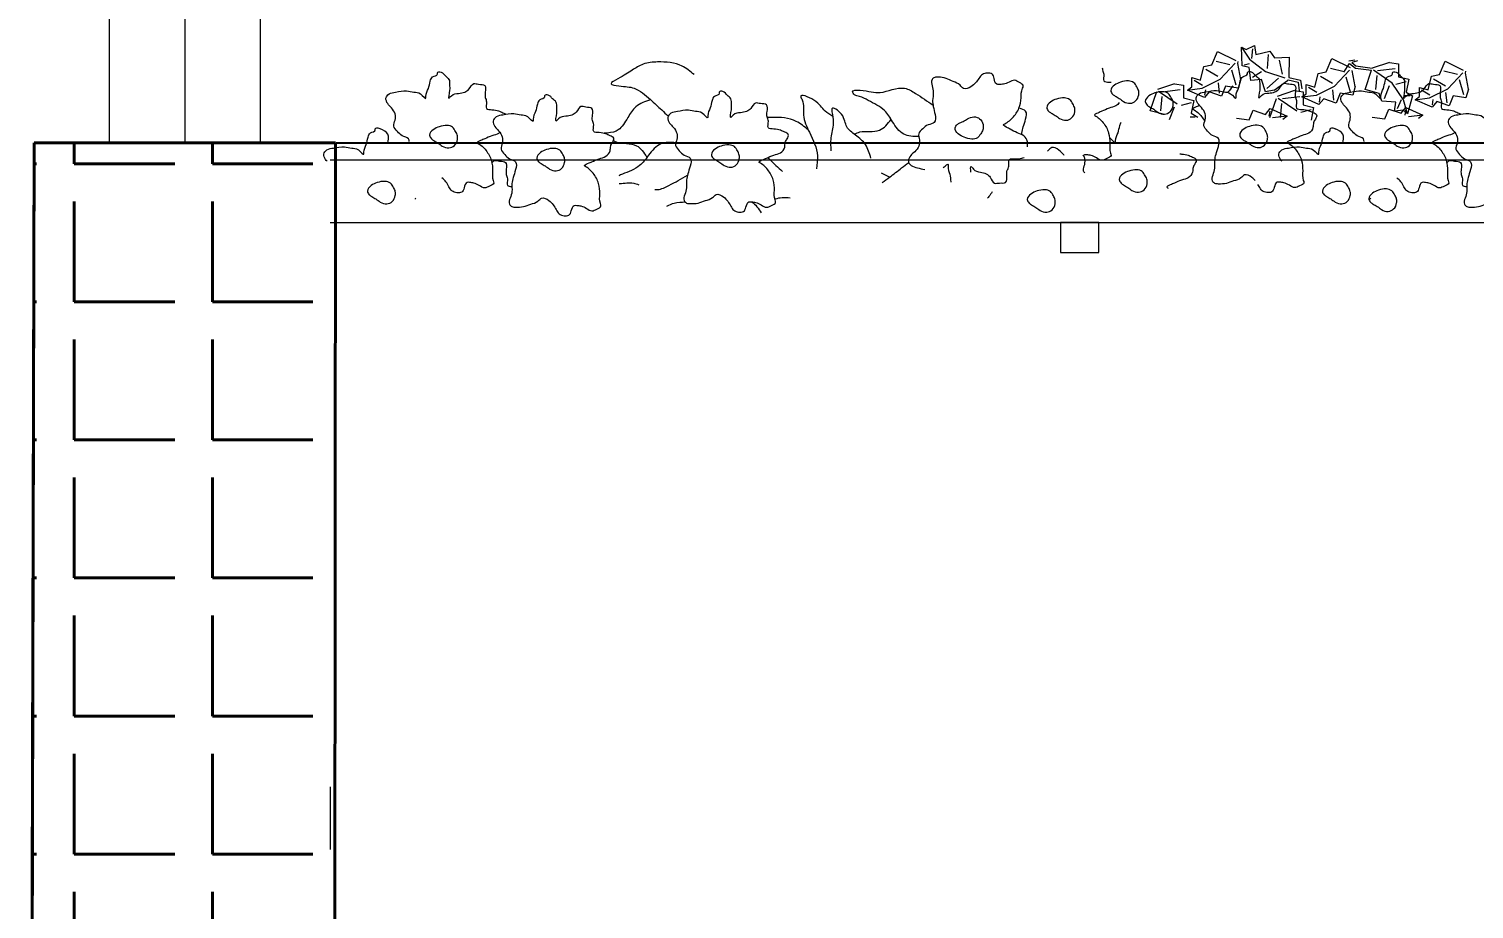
# Model space of a CAD drawing. Header units: inches. Extents: x -422522 to 22891, y -2973 to 414515.
# Drawn here: x 19298.3 to 19442.2, y 4585.6 to 4673.3 of the extents above; entities that cross this region are included whole.
import ezdxf

# ---------------------------------------------------------------- set-up
doc = ezdxf.new("R2010")
doc.units = ezdxf.units.IN
doc.header["$MEASUREMENT"] = 0
doc.layers.get('0').update_dxf_attribs({"lineweight": 40})
doc.layers.add('ARREDAMENTO', color=8, linetype='Continuous', lineweight=13)
doc.layers.add('PORTE_finestre_doors_windows', color=4, linetype='Continuous', lineweight=15)
doc.styles.get("Standard").update_dxf_attribs({"font": 'Arial.ttf'})
doc.dimstyles.get("Standard").update_dxf_attribs({"dimtxt": 10, "dimasz": 10, "dimexe": 0.18, "dimexo": 0.0625, "dimgap": 0.09, "dimtad": 0, "dimtih": 1, "dimtoh": 1, "dimdec": 4, "dimzin": 0, "dimdsep": 46, "dimtxsty": 'Standard', "dimcen": 0.09, "dimadec": 0, "dimazin": 0, "dimtfac": 1, "dimtdec": 4, "dimtofl": 0, "dimtmove": 0, "dimatfit": 3, "dimfxl": 1, "dimtolj": 1, "dimtzin": 0, "dimarcsym": 0})

# ---------------------------------------------------------------- blocks, each defined once
blk = doc.blocks.new('*D62')
at = {"color": 0, "lineweight": -2, "transparency": 16777216}
for p, q in [((19328.39, 4761.9), (19460.75, 4761.9)), ((19460.57, 4751.9), (19460.57, 4717.1)), ((19460.57, 4671.9), (19460.57, 4706.71)), ((19328.9, 4661.9), (19460.75, 4661.9))]:
    blk.add_line(p, q, dxfattribs=at)
at = {"color": 0, "transparency": 16777216}
for points in [[(19458.9, 4751.9), (19462.23, 4751.9), (19460.57, 4761.9)], [(19458.9, 4671.9), (19462.23, 4671.9), (19460.57, 4661.9)]]:
    blk.add_solid(points, dxfattribs=at)
at = {"layer": 'Defpoints', "color": 0, "transparency": 16777216}
for p in [(19328.32, 4761.9), (19328.84, 4661.9), (19460.57, 4661.9)]:
    blk.add_point(p, dxfattribs=at)
at = {"color": 0, "transparency": 16777216, "insert": (19460.57, 4711.9), "char_height": 10, "attachment_point": 5}
blk.add_mtext('\\A1;100.0000', dxfattribs=at)
blk = doc.blocks.new('*D63')
at = {"color": 0, "lineweight": -2, "transparency": 16777216}
for p, q in [((19328.9, 4661.9), (19460.75, 4661.9)), ((19460.57, 4651.9), (19460.57, 4558.06)), ((19460.57, 4453.82), (19460.57, 4547.66)), ((19328.39, 4443.82), (19460.75, 4443.82))]:
    blk.add_line(p, q, dxfattribs=at)
at = {"color": 0, "transparency": 16777216}
for points in [[(19458.9, 4651.9), (19462.23, 4651.9), (19460.57, 4661.9)], [(19458.9, 4453.82), (19462.23, 4453.82), (19460.57, 4443.82)]]:
    blk.add_solid(points, dxfattribs=at)
at = {"layer": 'Defpoints', "color": 0, "transparency": 16777216}
for p in [(19328.84, 4661.9), (19328.32, 4443.82), (19460.57, 4443.82)]:
    blk.add_point(p, dxfattribs=at)
at = {"color": 0, "transparency": 16777216, "insert": (19460.57, 4552.86), "char_height": 10, "attachment_point": 5}
blk.add_mtext('\\A1;218.0863', dxfattribs=at)

msp = doc.modelspace()

# ---------------------------------------------------------------- hatches: boundary and pattern name
h = msp.add_hatch()
h.set_pattern_fill('ANGLE', color=0, scale=50)
h.set_pattern_definition([(360, (245.336, -372.675), (1e-15, 13.75), [10, -3.75]), (90, (245.336, -372.675), (-13.75, 2e-15), [10, -3.75])])
h.paths.add_polyline_path([(19328.83663, 4661.90552), (19298.83663, 4661.90295), (19298.32267, 4441.64386), (19328.32267, 4441.64386)])

# ---------------------------------------------------------------- linework, layer by layer
for p, q in [((19298.83663, 4661.90423), (19328.83663, 4661.90423)), ((19328.83663, 4661.90423), (19328.32267, 4046.68393))]:
    msp.add_line(p, q)
for points in [[(19298.83663, 4661.90423), (19298.32267, 4463.81791)], [(19298.32267, 4443.81791), (19298.83663, 4661.90423)]]:
    msp.add_lwpolyline(points)
at = {"layer": 'ARREDAMENTO', "lineweight": 5}
for p, q in [((19416.09151, 4669.6714), (19416.66645, 4671.00926)), ((19416.66645, 4671.00926), (19418.47468, 4670.1103)), ((19419.03542, 4671.45084), (19419.83396, 4670.23312)), ((19419.03542, 4671.45084), (19419.51824, 4671.20484)), ((19419.1021, 4669.59247), (19419.03542, 4671.45084)), ((19419.51824, 4671.20484), (19420.32899, 4671.60259)), ((19420.07689, 4670.31209), (19420.16499, 4671.28073)), ((19420.32899, 4671.60259), (19420.48382, 4670.71288)), ((19420.48382, 4670.71288), (19421.85939, 4671.02552)), ((19421.69539, 4670.70366), (19421.60418, 4669.33116)), ((19421.85939, 4671.02552), (19422.33911, 4670.37566)), ((19414.97516, 4668.15169), (19415.29712, 4669.5251)), ((19415.29712, 4669.5251), (19416.09151, 4669.6714)), ((19415.51451, 4669.23662), (19416.70817, 4668.55298)), ((19417.89768, 4669.67548), (19416.52427, 4669.99748)), ((19416.92556, 4668.26447), (19418.41027, 4669.83421)), ((19418.51636, 4667.65398), (19418.07952, 4669.13406)), ((19418.69207, 4669.82178), (19418.71616, 4670.02714)), ((19418.98467, 4668.23304), (19418.69207, 4669.82178)), ((19419.82782, 4669.4254), (19419.1021, 4669.59247)), ((19419.34503, 4669.6714), (19419.83089, 4669.82926)), ((19419.97957, 4668.13183), (19419.82782, 4669.4254)), ((19419.83396, 4670.23312), (19421.44018, 4669.0093)), ((19422.33911, 4670.37566), (19423.79362, 4670.44542)), ((19423.13455, 4668.75409), (19422.8219, 4670.12966)), ((19423.79362, 4670.44542), (19423.77827, 4668.42612)), ((19427.4806, 4668.97573), (19428.05554, 4670.31359)), ((19429.28677, 4668.97981), (19427.91336, 4669.30181)), ((19428.05554, 4670.31359), (19429.86377, 4669.41462)), ((19428.31465, 4667.56879), (19429.79936, 4669.13853)), ((19429.23722, 4668.95978), (19429.78839, 4669.80771)), ((19429.75165, 4670.09037), (19430.33956, 4670.18458)), ((19429.78839, 4669.80771), (19430.38674, 4669.34601)), ((19430.59679, 4670.09037), (19430.04559, 4669.90192)), ((19430.04559, 4669.90192), (19430.44981, 4669.57218)), ((19430.37376, 4667.53737), (19430.08116, 4669.12611)), ((19430.38674, 4669.34601), (19432.00004, 4669.13975)), ((19430.44981, 4669.57218), (19432.06658, 4669.33666)), ((19431.36145, 4667.22402), (19432.00004, 4669.13975)), ((19433.78804, 4669.90603), (19432.06658, 4669.33666)), ((19434.0435, 4667.86261), (19432.18362, 4669.13448)), ((19432.59376, 4669.10988), (19434.34318, 4669.31755)), ((19433.78804, 4669.90603), (19434.68205, 4669.77834)), ((19434.68205, 4669.77834), (19434.68205, 4668.50116)), ((19438.75219, 4668.70769), (19439.32712, 4670.04556)), ((19439.32712, 4670.04556), (19441.13535, 4669.14659)), ((19412.39548, 4667.79793), (19410.67403, 4667.22855)), ((19412.39548, 4667.79793), (19413.2895, 4667.67023)), ((19413.2895, 4667.67023), (19413.2895, 4666.39306)), ((19414.10762, 4668.40257), (19414.97516, 4668.15169)), ((19414.10964, 4667.49948), (19414.10762, 4668.40257)), ((19415.157, 4667.61024), (19414.32501, 4668.11409)), ((19415.12146, 4667.3573), (19416.92556, 4668.26447)), ((19416.8565, 4666.85551), (19416.74574, 4667.90284)), ((19418.98467, 4668.23304), (19418.73375, 4667.3655)), ((19421.03018, 4668.20465), (19419.97957, 4668.13183)), ((19420.14354, 4668.45369), (19421.03632, 4669.01237)), ((19421.42487, 4666.99), (19421.03018, 4668.20465)), ((19421.44018, 4669.0093), (19423.3734, 4668.38447)), ((19421.58887, 4667.31186), (19422.72765, 4668.3533)), ((19422.31458, 4667.14479), (19423.6143, 4668.10426)), ((19423.6143, 4668.10426), (19423.69511, 4668.1846)), ((19423.69511, 4668.1846), (19424.69591, 4667.95312)), ((19423.77827, 4668.42612), (19424.91637, 4668.14154)), ((19424.69591, 4667.95312), (19424.80612, 4667.10517)), ((19424.69591, 4667.95312), (19424.69591, 4667.95312)), ((19424.91637, 4668.14154), (19425.06335, 4667.29362)), ((19425.49671, 4667.70689), (19426.36425, 4667.45602)), ((19425.49873, 4666.80381), (19425.49671, 4667.70689)), ((19426.36425, 4667.45602), (19426.68621, 4668.82943)), ((19426.68621, 4668.82943), (19427.4806, 4668.97573)), ((19426.9036, 4668.54094), (19428.09726, 4667.85731)), ((19429.90545, 4666.95831), (19429.46861, 4668.43839)), ((19432.5109, 4668.62889), (19432.3832, 4667.22402)), ((19435.19291, 4666.20231), (19434.0435, 4667.86261)), ((19435.44834, 4667.99031), (19434.42663, 4667.73488)), ((19434.68205, 4668.50116), (19435.70377, 4668.24573)), ((19435.70377, 4668.24573), (19435.44834, 4666.96859)), ((19437.63583, 4667.18799), (19437.9578, 4668.5614)), ((19437.9578, 4668.5614), (19438.75219, 4668.70769)), ((19438.17519, 4668.27291), (19439.36885, 4667.58928)), ((19440.55835, 4668.71178), (19439.18494, 4669.03378)), ((19439.58624, 4667.30076), (19441.07094, 4668.8705)), ((19441.17704, 4666.69028), (19440.7402, 4668.17036)), ((19441.35274, 4668.85808), (19441.37683, 4669.06344)), ((19441.64534, 4667.26934), (19441.35274, 4668.85808)), ((19409.9689, 4665.11592), (19410.60749, 4667.03165)), ((19412.65095, 4665.75451), (19410.79107, 4667.02637)), ((19411.11834, 4666.52079), (19410.99065, 4665.11592)), ((19411.20121, 4667.00177), (19412.95063, 4667.20945)), ((19413.2895, 4666.39306), (19414.31121, 4666.13763)), ((19413.67692, 4667.1734), (19414.10964, 4667.49948)), ((19413.67692, 4667.1734), (19415.12146, 4667.3573)), ((19415.37645, 4666.41867), (19413.67692, 4667.1734)), ((19415.84472, 4666.99769), (19415.37645, 4666.41867)), ((19415.412, 4666.67161), (19415.48309, 4667.17748)), ((19417.07389, 4666.567), (19415.84472, 4666.99769)), ((19417.46904, 4667.54323), (19417.07389, 4666.567)), ((19418.73375, 4667.3655), (19417.46904, 4667.54323)), ((19422.31458, 4667.14479), (19421.42487, 4666.99)), ((19421.88509, 4664.42627), (19422.52368, 4666.342)), ((19424.31168, 4667.10828), (19422.59022, 4666.5389)), ((19424.56714, 4665.06485), (19422.70726, 4666.33672)), ((19423.1174, 4666.31212), (19424.86682, 4666.51979)), ((19424.31168, 4667.10828), (19425.20569, 4666.98058)), ((19425.06601, 4666.47772), (19425.49873, 4666.80381)), ((19425.06601, 4666.47772), (19426.51055, 4666.66163)), ((19426.76554, 4665.723), (19425.06601, 4666.47772)), ((19425.20569, 4666.98058), (19425.20569, 4665.70341)), ((19426.54609, 4666.91456), (19425.7141, 4667.41841)), ((19426.51055, 4666.66163), (19428.31465, 4667.56879)), ((19427.23381, 4666.30202), (19426.76554, 4665.723)), ((19426.80109, 4665.97593), (19426.87218, 4666.48181)), ((19428.46298, 4665.87132), (19427.23381, 4666.30202)), ((19428.24559, 4666.15984), (19428.13483, 4667.20716)), ((19428.85813, 4666.84755), (19428.46298, 4665.87132)), ((19430.12284, 4666.66983), (19428.85813, 4666.84755)), ((19430.37376, 4667.53737), (19430.12284, 4666.66983)), ((19432.76633, 4666.84086), (19431.36145, 4667.22402)), ((19433.02175, 4666.07458), (19432.76633, 4666.84086)), ((19433.27718, 4666.33), (19433.78804, 4667.60714)), ((19435.8315, 4666.58543), (19435.32064, 4666.58543)), ((19435.44834, 4666.96859), (19436.08693, 4666.58543)), ((19436.08693, 4666.58543), (19435.57607, 4664.79744)), ((19436.33759, 4666.20969), (19436.77031, 4666.53578)), ((19436.33759, 4666.20969), (19437.78213, 4666.3936)), ((19438.03712, 4665.45497), (19436.33759, 4666.20969)), ((19436.77031, 4666.53578), (19436.76829, 4667.43886)), ((19436.76829, 4667.43886), (19437.63583, 4667.18799)), ((19437.81767, 4666.64653), (19436.98568, 4667.15038)), ((19437.78213, 4666.3936), (19439.58624, 4667.30076)), ((19438.07267, 4665.7079), (19438.14376, 4666.21378)), ((19439.51717, 4665.89181), (19439.40641, 4666.93913)), ((19440.12971, 4666.57952), (19439.73456, 4665.60329)), ((19441.39443, 4666.4018), (19440.12971, 4666.57952)), ((19441.64534, 4667.26934), (19441.39443, 4666.4018)), ((19411.37377, 4664.73276), (19409.9689, 4665.11592)), ((19411.88463, 4664.2219), (19412.39548, 4665.49904)), ((19414.05579, 4665.8822), (19413.03407, 4665.62677)), ((19414.31121, 4666.13763), (19414.05579, 4664.86049)), ((19414.05579, 4664.86049), (19414.69437, 4664.47733)), ((19419.8014, 4664.2009), (19420.19652, 4665.17713)), ((19420.19652, 4665.17713), (19421.42573, 4664.74644)), ((19421.42573, 4664.74644), (19421.89399, 4665.32546)), ((19421.85845, 4665.07252), (19421.78736, 4664.56665)), ((19421.89399, 4665.32546), (19423.59352, 4664.57073)), ((19423.03454, 4665.83114), (19422.90684, 4664.42627)), ((19425.97198, 4665.19255), (19424.95027, 4664.93712)), ((19425.20569, 4665.70341), (19426.22741, 4665.44798)), ((19426.22741, 4665.44798), (19425.97198, 4664.17084)), ((19434.42663, 4665.94684), (19433.02175, 4666.07458)), ((19433.31809, 4664.3053), (19433.71321, 4665.28154)), ((19433.71321, 4665.28154), (19434.94242, 4664.85084)), ((19434.29893, 4665.05286), (19434.42663, 4665.94684)), ((19435.19291, 4665.18056), (19434.29893, 4665.05286)), ((19434.93748, 4666.20231), (19434.55436, 4665.30829)), ((19434.94242, 4664.85084), (19435.41068, 4665.42986)), ((19435.57607, 4664.79744), (19435.19291, 4666.20231)), ((19435.57607, 4664.79744), (19435.19291, 4665.18056)), ((19435.37514, 4665.17692), (19435.30405, 4664.67105)), ((19435.41068, 4665.42986), (19437.11021, 4664.67513)), ((19438.50539, 4666.03399), (19438.03712, 4665.45497)), ((19439.73456, 4665.60329), (19438.50539, 4666.03399)), ((19414.43895, 4664.47733), (19413.92809, 4664.47733)), ((19418.53665, 4664.37863), (19419.8014, 4664.2009)), ((19423.59352, 4664.57073), (19422.14899, 4664.38683)), ((19423.59352, 4664.57073), (19423.16077, 4664.24465)), ((19432.05334, 4664.48303), (19433.31809, 4664.3053)), ((19437.11021, 4664.67513), (19435.66568, 4664.49123)), ((19437.11021, 4664.67513), (19436.67746, 4664.34905))]:
    msp.add_line(p, q, dxfattribs=at)
at = {"layer": 'ARREDAMENTO'}
for p, q in [((19328.32267, 4660.22024), (19526.16275, 4660.22024)), ((19328.32267, 4653.97546), (19526.16275, 4653.97546)), ((19328.32267, 4597.79806), (19328.32267, 4591.55328))]:
    msp.add_line(p, q, dxfattribs=at)
msp.add_lwpolyline([(19404.84897, 4650.99944), (19404.84897, 4653.97546), (19401.02265, 4653.97546), (19401.02265, 4650.99944)], close=True, dxfattribs=at)
for points in [[(19364.54439, 4668.71098), (19363.35199, 4669.5586), (19360.92107, 4669.96407), (19359.48053, 4669.73881), (19358.40012, 4669.15312), (19356.95958, 4668.29711), (19356.28432, 4667.80152), (19357.04961, 4667.57626), (19358.58019, 4667.35099), (19360.2008, 4666.22466), (19361.32623, 4665.18844), (19361.97663, 4664.57084)], [(19378.35317, 4664.51892), (19377.60166, 4665.07765), (19376.47623, 4666.15892), (19375.17074, 4666.51935), (19375.30579, 4666.20398), (19375.44084, 4664.67217), (19376.02606, 4662.96015), (19376.83637, 4660.61739), (19376.73318, 4659.33832)], [(19386.91317, 4662.53351), (19385.42542, 4662.78507), (19384.31456, 4664.01468), (19383.5096, 4665.12662), (19381.88155, 4666.13086), (19381.0127, 4666.52479), (19380.53144, 4666.7033), (19380.3312, 4666.9925), (19381.0686, 4667.15305), (19383.0824, 4666.92864), (19385.51481, 4667.34546), (19386.59987, 4666.84183), (19388.33949, 4665.66571)], [(19418.19748, 4667.5783), (19417.68217, 4666.9434)], [(19382.15487, 4660.37087), (19381.60817, 4661.74372), (19380.6178, 4662.68983), (19379.76247, 4663.50079), (19379.22227, 4664.76228), (19378.27691, 4665.30291), (19378.27691, 4664.98754), (19378.41196, 4663.99637), (19378.18688, 4662.59973), (19378.17056, 4661.1207)], [(19334.0302, 4661.79794), (19334.06045, 4662.77418), (19333.31019, 4663.31828)], [(19429.10747, 4661.79794), (19429.13772, 4662.77418), (19428.38746, 4663.31828)]]:
    msp.add_spline(points, degree=3, dxfattribs=at)
for points, knots in [([(19405.19208, 4669.37191), (19405.19308, 4669.30148), (19405.21475, 4669.09624), (19405.43727, 4668.70278), (19405.13227, 4667.96623), (19405.74413, 4667.97198), (19406.00754, 4667.95094), (19406.06699, 4667.94441)], [35.287059071, 35.287059071, 35.287059071, 35.287059071, 35.476526933, 35.85928677, 36.437658367, 36.922044609, 37.070931516, 37.070931516, 37.070931516, 37.070931516]), ([(19336.18736, 4662.03113), (19336.18593, 4662.14206), (19336.11548, 4662.44806), (19335.44584, 4662.55238), (19335.03572, 4663.03428), (19334.523, 4663.55054), (19334.82346, 4664.18038), (19334.83741, 4664.83959), (19334.45678, 4665.37598), (19334.03233, 4665.78713), (19333.75863, 4666.35214), (19334.19421, 4666.89516), (19334.98083, 4666.9578), (19335.79975, 4667.17711), (19336.64566, 4666.91566), (19337.27809, 4666.98502), (19337.89241, 4666.11544), (19337.81757, 4666.8064), (19338.14061, 4667.27841), (19338.23478, 4667.95885), (19338.43244, 4668.57231), (19339.05139, 4668.59186), (19338.95902, 4669.00118), (19339.52073, 4668.99536), (19339.72456, 4668.57426), (19340.24592, 4668.2735), (19340.18297, 4667.65324), (19340.26353, 4667.16633), (19339.97595, 4666.0863), (19340.49742, 4666.79656), (19341.05512, 4666.82894), (19341.7014, 4666.91084), (19342.21761, 4667.25735), (19342.49935, 4667.94674), (19343.12937, 4667.68871), (19343.86349, 4667.77219), (19343.76256, 4666.97339), (19343.70618, 4666.44617), (19343.98358, 4665.95568), (19343.67857, 4665.21913), (19344.51187, 4665.22696), (19345.03338, 4665.13938), (19345.45529, 4664.92778), (19345.76192, 4664.80938), (19345.83298, 4664.73299)], [59.033429095, 59.033429095, 59.033429095, 59.033429095, 59.316286406, 59.903763148, 60.46243423, 61.031025356, 61.567214238, 62.093006628, 62.70605077, 63.19064283, 63.689413296, 64.141594538, 64.740642569, 65.692138584, 66.331293584, 66.930341615, 67.529537731, 67.687275668, 68.402381237, 69.052720054, 69.476543895, 69.972289495, 70.07744791, 70.397025327, 70.88155795, 71.327528781, 71.803649418, 72.276862916, 72.962409306, 73.259723228, 73.924323794, 74.460115473, 74.912179103, 75.545092939, 75.968665411, 76.50445709, 77.085210234, 77.558423416, 77.941183253, 78.51955485, 79.003941092, 79.591338384, 79.991498591, 80.293473095, 80.293473095, 80.293473095, 80.293473095]), ([(19397.76062, 4661.52914), (19397.75983, 4661.5332), (19397.73136, 4661.68935), (19397.81359, 4662.10745), (19397.39779, 4662.68631), (19396.70449, 4662.87789), (19396.08411, 4663.24967), (19395.74523, 4663.42371), (19395.23327, 4663.70502), (19395.35191, 4663.75507), (19395.69355, 4663.89919), (19396.3162, 4664.37033), (19396.94316, 4665.30677), (19397.13734, 4666.3702), (19397.09982, 4667.10426), (19397.42605, 4667.68096), (19396.89636, 4667.90597), (19396.4631, 4668.25371), (19395.89971, 4667.92554), (19395.40287, 4667.73271), (19394.98988, 4667.73608), (19394.51793, 4667.71889), (19394.4502, 4668.29348), (19394.2913, 4668.83744), (19393.72766, 4668.89296), (19393.2127, 4668.78595), (19392.90434, 4668.31486), (19392.57859, 4667.85477), (19392.11277, 4667.45403), (19391.39077, 4667.13433), (19391.00033, 4667.79783), (19390.33501, 4667.98767), (19389.6519, 4668.37453), (19389.01182, 4668.44809), (19388.50142, 4668.47253), (19388.11626, 4668.15768), (19388.25294, 4667.55325), (19388.43177, 4666.89719), (19388.25238, 4666.19767), (19388.36874, 4665.44778), (19388.54683, 4664.78928), (19388.6553, 4663.82287), (19387.78945, 4663.76581), (19387.33823, 4663.32214), (19386.78177, 4662.85336), (19387.02523, 4662.19937), (19386.98071, 4661.54152), (19386.55403, 4661.04097), (19386.09482, 4660.66906), (19385.77212, 4660.13052), (19386.15786, 4659.55104), (19386.81611, 4659.43926), (19387.27399, 4659.29068), (19387.51452, 4659.24623)], [39.012615159, 39.012615159, 39.012615159, 39.012615159, 39.023961351, 39.447863565, 40.047178213, 40.662166388, 41.345229418, 41.745389626, 42.081896483, 42.081896483, 42.081896483, 43.050961602, 44.062166317, 44.962168164, 45.805075299, 46.021854674, 46.473918168, 46.922839613, 47.440338381, 47.957836995, 48.32933613, 48.539484499, 49.080718808, 49.504542567, 49.928115205, 50.377036651, 50.829217893, 51.325137749, 51.845437034, 52.510037759, 52.920500479, 53.603563509, 54.268163976, 54.953166774, 55.272744243, 55.570058061, 56.098468994, 56.697931269, 57.381461595, 57.91765051, 58.632756079, 59.316286406, 59.903763148, 60.46243423, 61.031025356, 61.567214238, 62.093006628, 62.70605077, 63.19064283, 63.689413296, 64.141594538, 64.740642569, 65.383913723, 65.383913723, 65.383913723, 65.383913723]), ([(19420.41947, 4658.15257), (19420.32197, 4658.26813), (19420.03048, 4658.54682), (19419.38844, 4658.90225), (19418.94073, 4658.27596), (19418.2612, 4658.14583), (19417.5465, 4657.82104), (19416.90242, 4657.80449), (19416.39186, 4657.82538), (19416.03612, 4658.17313), (19416.22583, 4658.76307), (19416.46209, 4659.4007), (19416.34541, 4660.11336), (19416.52777, 4660.84999), (19416.76352, 4661.49011), (19416.95721, 4662.44311), (19416.09982, 4662.57668), (19415.68969, 4663.05859), (19415.17697, 4663.57484), (19415.47743, 4664.20468), (19415.49139, 4664.86389), (19415.11075, 4665.40029), (19414.6863, 4665.81143), (19414.4126, 4666.37644), (19414.84818, 4666.91947), (19415.63481, 4666.9821), (19416.45372, 4667.20141), (19417.29964, 4666.93996), (19417.93207, 4667.00933), (19418.54638, 4666.13974), (19418.47155, 4666.8307), (19418.79459, 4667.30272), (19418.88875, 4667.98315), (19419.08642, 4668.59662), (19419.70537, 4668.61616), (19419.613, 4669.02549), (19420.17471, 4669.01966), (19420.37854, 4668.59856), (19420.8999, 4668.2978), (19420.83694, 4667.67755), (19420.9175, 4667.19063), (19420.62993, 4666.11061), (19421.1514, 4666.82087), (19421.7091, 4666.85324), (19422.35538, 4666.93515), (19422.87159, 4667.28165), (19423.15332, 4667.97105), (19423.78334, 4667.71301), (19424.51747, 4667.79649), (19424.41653, 4666.99769), (19424.36015, 4666.47047), (19424.63755, 4665.97999), (19424.33255, 4665.24344), (19425.16585, 4665.25127), (19425.68736, 4665.16369), (19426.13445, 4664.93945), (19426.65579, 4664.74294), (19426.41181, 4664.25847), (19426.17183, 4663.90367), (19426.23148, 4663.34013), (19425.76603, 4662.80041), (19425.05848, 4662.67102), (19424.40758, 4662.35569), (19424.05462, 4662.21236), (19423.51974, 4661.97753), (19423.63347, 4661.91716), (19423.961, 4661.74334), (19424.53945, 4661.21886), (19425.08095, 4660.23054), (19425.18012, 4659.15409), (19425.07769, 4658.42625), (19425.35153, 4657.8229), (19424.80398, 4657.64572), (19424.3416, 4657.33774), (19423.80951, 4657.71455), (19423.33172, 4657.95065), (19422.92006, 4657.9839), (19422.45149, 4658.04285), (19422.33311, 4657.47652), (19422.12662, 4656.94878), (19421.56027, 4656.94343), (19421.05683, 4657.09567), (19420.84887, 4657.48476), (19420.72478, 4657.70386), (19420.68661, 4657.76797)], [9.3559044, 9.3559044, 9.3559044, 9.3559044, 9.763540551, 10.428141276, 10.838603996, 11.521667026, 12.186267493, 12.871270291, 13.19084776, 13.488161578, 14.016572511, 14.616034785, 15.299565112, 15.835754027, 16.550859596, 17.234389923, 17.821866665, 18.380537747, 18.949128873, 19.485317755, 20.011110145, 20.624154287, 21.108746347, 21.607516813, 22.059698054, 22.658746086, 23.610242101, 24.249397101, 24.848445132, 25.447641247, 25.605379185, 26.320484754, 26.970823571, 27.394647412, 27.890393012, 27.995551427, 28.315128844, 28.799661467, 29.245632298, 29.721752935, 30.194966432, 30.880512823, 31.177826745, 31.842427311, 32.378218989, 32.83028262, 33.463196455, 33.886768928, 34.422560607, 35.003313751, 35.476526933, 35.85928677, 36.437658367, 36.922044609, 37.509441901, 37.909602108, 38.288545975, 38.671305509, 39.023961351, 39.447863565, 40.047178213, 40.662166388, 41.345229418, 41.745389626, 42.081896483, 42.081896483, 42.081896483, 43.050961602, 44.062166317, 44.962168164, 45.805075299, 46.021854674, 46.473918168, 46.922839613, 47.440338381, 47.957836995, 48.32933613, 48.539484499, 49.080718808, 49.504542567, 49.928115205, 50.377036651, 50.829217893, 51.022779899, 51.022779899, 51.022779899, 51.022779899]), ([(19431.26463, 4662.03113), (19431.2632, 4662.14206), (19431.19275, 4662.44806), (19430.52311, 4662.55238), (19430.11299, 4663.03428), (19429.60027, 4663.55054), (19429.90073, 4664.18038), (19429.91468, 4664.83959), (19429.53405, 4665.37598), (19429.1096, 4665.78713), (19428.8359, 4666.35214), (19429.27148, 4666.89516), (19430.05811, 4666.9578), (19430.87702, 4667.17711), (19431.72294, 4666.91566), (19432.35537, 4666.98502), (19432.96968, 4666.11544), (19432.89484, 4666.8064), (19433.21789, 4667.27841), (19433.31205, 4667.95885), (19433.50972, 4668.57231), (19434.12867, 4668.59186), (19434.03629, 4669.00118), (19434.59801, 4668.99536), (19434.80183, 4668.57426), (19435.32319, 4668.2735), (19435.26024, 4667.65324), (19435.3408, 4667.16633), (19435.05322, 4666.0863), (19435.5747, 4666.79656), (19436.13239, 4666.82894), (19436.77868, 4666.91084), (19437.29489, 4667.25735), (19437.57662, 4667.94674), (19438.20664, 4667.68871), (19438.94077, 4667.77219), (19438.83983, 4666.97339), (19438.78345, 4666.44617), (19439.06085, 4665.95568), (19438.75584, 4665.21913), (19439.58914, 4665.22696), (19440.11065, 4665.13938), (19440.53256, 4664.92778), (19440.83919, 4664.80938), (19440.91026, 4664.73299)], [59.033429095, 59.033429095, 59.033429095, 59.033429095, 59.316286406, 59.903763148, 60.46243423, 61.031025356, 61.567214238, 62.093006628, 62.70605077, 63.19064283, 63.689413296, 64.141594538, 64.740642569, 65.692138584, 66.331293584, 66.930341615, 67.529537731, 67.687275668, 68.402381237, 69.052720054, 69.476543895, 69.972289495, 70.07744791, 70.397025327, 70.88155795, 71.327528781, 71.803649418, 72.276862916, 72.962409306, 73.259723228, 73.924323794, 74.460115473, 74.912179103, 75.545092939, 75.968665411, 76.50445709, 77.085210234, 77.558423416, 77.941183253, 78.51955485, 79.003941092, 79.591338384, 79.991498591, 80.293473095, 80.293473095, 80.293473095, 80.293473095]), ([(19360.21781, 4666.20951), (19359.68661, 4666.02598), (19358.71219, 4665.68932), (19357.9276, 4664.38541), (19357.1533, 4663.09848), (19356.33221, 4662.92351), (19355.67001, 4662.8735), (19355.58491, 4662.86053)], [0, 0, 0, 0, 1.410754016, 2.587868974, 3.929968567, 4.948161009, 5.147036923, 5.147036923, 5.147036923, 5.147036923]), ([(19397.19269, 4662.71291), (19397.19186, 4662.77189), (19397.19519, 4663.03835), (19397.32749, 4663.57278), (19397.56324, 4664.2129), (19397.75693, 4665.1659), (19397.13455, 4665.26286), (19396.91565, 4665.38535), (19396.89681, 4665.39675)], [15.147135411, 15.147135411, 15.147135411, 15.147135411, 15.299565112, 15.835754027, 16.550859596, 17.234389923, 17.821866665, 17.879021109, 17.879021109, 17.879021109, 17.879021109]), ([(19406.87101, 4665.92677), (19406.78975, 4665.79585), (19406.4884, 4665.50905), (19405.8582, 4665.39381), (19405.2073, 4665.07848), (19404.85434, 4664.93515), (19404.31946, 4664.70032), (19404.43319, 4664.63996), (19404.76072, 4664.46613), (19405.33917, 4663.94165), (19405.88067, 4662.95334), (19405.97984, 4661.87689), (19405.87741, 4661.14904), (19406.15125, 4660.54569), (19405.6037, 4660.36851), (19405.14132, 4660.06054), (19404.60923, 4660.43734), (19404.13144, 4660.67345), (19403.71978, 4660.70669), (19403.41353, 4660.74522), (19403.31764, 4660.67084), (19403.28404, 4660.62844)], [39.655284477, 39.655284477, 39.655284477, 39.655284477, 40.047178213, 40.662166388, 41.345229418, 41.745389626, 42.081896483, 42.081896483, 42.081896483, 43.050961602, 44.062166317, 44.962168164, 45.805075299, 46.021854674, 46.473918168, 46.922839613, 47.440338381, 47.957836995, 48.32933613, 48.539484499, 48.691729945, 48.691729945, 48.691729945, 48.691729945]), ([(19414.86998, 4665.63923), (19414.78165, 4665.60122), (19414.58228, 4665.51822), (19414.11875, 4665.31471), (19414.23248, 4665.25435), (19414.56, 4665.08052), (19414.98548, 4664.69475), (19415.29942, 4664.2251), (19415.38891, 4664.06019)], [41.443493403, 41.443493403, 41.443493403, 41.443493403, 41.745389626, 42.081896483, 42.081896483, 42.081896483, 43.050961602, 43.538470206, 43.538470206, 43.538470206, 43.538470206]), ([(19328.00541, 4660.07163), (19327.9578, 4660.12632), (19327.79008, 4660.33186), (19327.57247, 4660.78108), (19328.00805, 4661.3241), (19328.79467, 4661.38673), (19329.61359, 4661.60605), (19330.4595, 4661.34459), (19331.09193, 4661.41396), (19331.70625, 4660.54437), (19331.63141, 4661.23534), (19331.95445, 4661.70735), (19332.04861, 4662.38778), (19332.24628, 4663.00125), (19332.86523, 4663.02079), (19332.77286, 4663.43012), (19333.10909, 4663.42663), (19333.27132, 4663.34458), (19333.31019, 4663.31828)], [63.00025188, 63.00025188, 63.00025188, 63.00025188, 63.19064283, 63.689413296, 64.141594538, 64.740642569, 65.692138584, 66.331293584, 66.930341615, 67.529537731, 67.687275668, 68.402381237, 69.052720054, 69.476543895, 69.972289495, 70.07744791, 70.397025327, 70.516565203, 70.516565203, 70.516565203, 70.516565203]), ([(19375.91297, 4663.19381), (19375.53214, 4663.51082), (19374.50977, 4664.36188), (19372.97178, 4664.47946), (19371.98931, 4664.43668), (19371.84101, 4664.42462)], [0, 0, 0, 0, 1.274480562, 3.421457278, 3.807397186, 3.807397186, 3.807397186, 3.807397186]), ([(19380.49669, 4662.78148), (19380.69598, 4662.8759), (19381.36064, 4663.1717), (19383.06591, 4662.81144), (19383.82815, 4663.8092), (19384.1662, 4664.25171)], [6.205461792, 6.205461792, 6.205461792, 6.205461792, 6.789963559, 8.505277812, 9.87225967, 9.87225967, 9.87225967, 9.87225967]), ([(19405.9173, 4662.40524), (19405.93505, 4662.39376), (19406.18934, 4662.21586), (19406.55283, 4661.70132), (19406.47799, 4662.39228), (19406.80103, 4662.86429), (19406.88916, 4663.5011), (19407.00245, 4663.87494), (19407.07695, 4663.96747)], [24.803036781, 24.803036781, 24.803036781, 24.803036781, 24.848445132, 25.447641247, 25.605379185, 26.320484754, 26.970823571, 27.279925389, 27.279925389, 27.279925389, 27.279925389]), ([(19423.08268, 4660.07163), (19423.03507, 4660.12632), (19422.86735, 4660.33186), (19422.64974, 4660.78108), (19423.08532, 4661.3241), (19423.87195, 4661.38673), (19424.69086, 4661.60605), (19425.53677, 4661.34459), (19426.1692, 4661.41396), (19426.78352, 4660.54437), (19426.70868, 4661.23534), (19427.03172, 4661.70735), (19427.12589, 4662.38778), (19427.32355, 4663.00125), (19427.94251, 4663.02079), (19427.85013, 4663.43012), (19428.18637, 4663.42663), (19428.3486, 4663.34458), (19428.38746, 4663.31828)], [63.00025188, 63.00025188, 63.00025188, 63.00025188, 63.19064283, 63.689413296, 64.141594538, 64.740642569, 65.692138584, 66.331293584, 66.930341615, 67.529537731, 67.687275668, 68.402381237, 69.052720054, 69.476543895, 69.972289495, 70.07744791, 70.397025327, 70.516565203, 70.516565203, 70.516565203, 70.516565203]), ([(19345.21662, 4662.94975), (19345.17645, 4662.91588), (19344.93831, 4662.74433), (19344.4045, 4662.64672), (19343.75361, 4662.33138), (19343.40064, 4662.18806), (19342.86577, 4661.95322), (19342.9795, 4661.89286), (19343.30702, 4661.71903), (19343.88547, 4661.19456), (19344.42697, 4660.20624), (19344.52614, 4659.12979), (19344.42371, 4658.40194), (19344.69755, 4657.79859), (19344.15, 4657.62141), (19343.68763, 4657.31344), (19343.15554, 4657.69025), (19342.67774, 4657.92635), (19342.26609, 4657.9596), (19341.79751, 4658.01855), (19341.67913, 4657.45222), (19341.47264, 4656.92448), (19340.9063, 4656.91913), (19340.40285, 4657.07136), (19340.13745, 4657.56792), (19339.85646, 4658.05044), (19339.60182, 4658.31403), (19339.43525, 4658.44202)], [39.913765175, 39.913765175, 39.913765175, 39.913765175, 40.047178213, 40.662166388, 41.345229418, 41.745389626, 42.081896483, 42.081896483, 42.081896483, 43.050961602, 44.062166317, 44.962168164, 45.805075299, 46.021854674, 46.473918168, 46.922839613, 47.440338381, 47.957836995, 48.32933613, 48.539484499, 49.080718808, 49.504542567, 49.928115205, 50.377036651, 50.829217893, 51.325137749, 51.831473822, 51.831473822, 51.831473822, 51.831473822]), ([(19356.5176, 4662.14162), (19356.63321, 4662.07941), (19357.24907, 4661.79609), (19358.88364, 4661.9923), (19359.55445, 4660.9309), (19359.85195, 4660.46018)], [6.408713937, 6.408713937, 6.408713937, 6.408713937, 6.789963559, 8.505277812, 9.87225967, 9.87225967, 9.87225967, 9.87225967]), ([(19362.74038, 4661.92817), (19362.20971, 4661.96113), (19361.09623, 4662.03029), (19360.05433, 4660.75608), (19359.09248, 4659.40597), (19357.88204, 4659.00035), (19357.16505, 4658.68581), (19357.04296, 4658.63712)], [0, 0, 0, 0, 1.314465608, 2.758058832, 3.95392064, 5.62033457, 5.961181953, 5.961181953, 5.961181953, 5.961181953]), ([(19440.29389, 4662.94975), (19440.25372, 4662.91588), (19440.01558, 4662.74433), (19439.48177, 4662.64672), (19438.83088, 4662.33138), (19438.47792, 4662.18806), (19437.94304, 4661.95322), (19438.05677, 4661.89286), (19438.3843, 4661.71903), (19438.96275, 4661.19456), (19439.50425, 4660.20624), (19439.60342, 4659.12979), (19439.50098, 4658.40194), (19439.77482, 4657.79859), (19439.22727, 4657.62141), (19438.7649, 4657.31344), (19438.23281, 4657.69025), (19437.75501, 4657.92635), (19437.34336, 4657.9596), (19436.87478, 4658.01855), (19436.7564, 4657.45222), (19436.54991, 4656.92448), (19435.98357, 4656.91913), (19435.48013, 4657.07136), (19435.21473, 4657.56792), (19434.93373, 4658.05044), (19434.67909, 4658.31403), (19434.51252, 4658.44202)], [39.913765175, 39.913765175, 39.913765175, 39.913765175, 40.047178213, 40.662166388, 41.345229418, 41.745389626, 42.081896483, 42.081896483, 42.081896483, 43.050961602, 44.062166317, 44.962168164, 45.805075299, 46.021854674, 46.473918168, 46.922839613, 47.440338381, 47.957836995, 48.32933613, 48.539484499, 49.080718808, 49.504542567, 49.928115205, 50.377036651, 50.829217893, 51.325137749, 51.831473822, 51.831473822, 51.831473822, 51.831473822]), ([(19392.11214, 4658.98198), (19392.08947, 4659.28277), (19392.02597, 4659.78251), (19392.44501, 4659.09063), (19392.99765, 4659.00896), (19393.63413, 4658.8701), (19394.1176, 4658.47921), (19394.33713, 4657.76756), (19394.98753, 4657.96874), (19395.71138, 4657.82053), (19395.68163, 4658.62513), (19395.6722, 4659.15527), (19395.99197, 4659.61925), (19395.75344, 4660.37993), (19396.58277, 4660.29828), (19397.05054, 4660.33467), (19397.33269, 4660.43042), (19397.41771, 4660.45993)], [30.330068955, 30.330068955, 30.330068955, 30.330068955, 30.880512823, 31.177826745, 31.842427311, 32.378218989, 32.83028262, 33.463196455, 33.886768928, 34.422560607, 35.003313751, 35.476526933, 35.85928677, 36.437658367, 36.922044609, 37.509441901, 37.743634678, 37.743634678, 37.743634678, 37.743634678]), ([(19401.39272, 4660.64087), (19401.36197, 4660.68763), (19401.21874, 4660.89336), (19400.87899, 4661.24261), (19400.18816, 4661.62504), (19399.89677, 4661.21743), (19399.74689, 4661.10594), (19399.72476, 4661.09094)], [51.177218713, 51.177218713, 51.177218713, 51.177218713, 51.325137749, 51.845437034, 52.510037759, 52.920500479, 52.989692086, 52.989692086, 52.989692086, 52.989692086]), ([(19403.45647, 4658.87946), (19403.38709, 4658.97129), (19403.23461, 4659.24373), (19403.48388, 4659.76626), (19403.49528, 4660.30486), (19403.3545, 4660.59403), (19403.29129, 4660.69481)], [60.740249639, 60.740249639, 60.740249639, 60.740249639, 61.031025356, 61.567214238, 62.093006628, 62.399591648, 62.399591648, 62.399591648, 62.399591648]), ([(19412.91146, 4660.80732), (19412.96995, 4660.80364), (19413.29732, 4660.79185), (19413.6938, 4660.72526), (19414.14089, 4660.50103), (19414.66224, 4660.30452), (19414.41825, 4659.82005), (19414.17828, 4659.46525), (19414.23793, 4658.90171), (19413.77247, 4658.36198), (19413.06492, 4658.2326), (19412.41403, 4657.91726), (19412.06107, 4657.77394), (19411.52619, 4657.5391), (19411.63992, 4657.47874), (19411.67873, 4657.45814), (19411.71691, 4657.43639), (19411.75446, 4657.41354)], [36.790542979, 36.790542979, 36.790542979, 36.790542979, 36.922044609, 37.509441901, 37.909602108, 38.288545975, 38.671305509, 39.023961351, 39.447863565, 40.047178213, 40.662166388, 41.345229418, 41.745389626, 42.081896483, 42.081896483, 42.081896483, 42.196716175, 42.196716175, 42.196716175, 42.196716175]), ([(19344.42588, 4659.89865), (19344.50872, 4660.01847), (19344.69667, 4660.24543), (19345.21565, 4660.03288), (19345.94977, 4660.11636), (19345.84884, 4659.31756), (19345.79246, 4658.79034), (19346.06986, 4658.29985), (19345.78048, 4657.60105), (19346.2304, 4657.5703), (19346.41441, 4657.56144)], [75.192830336, 75.192830336, 75.192830336, 75.192830336, 75.545092939, 75.968665411, 76.50445709, 77.085210234, 77.558423416, 77.941183253, 78.51955485, 78.929855549, 78.929855549, 78.929855549, 78.929855549]), ([(19371.87155, 4660.43558), (19372.15277, 4660.18005), (19372.63658, 4659.72852), (19373.12792, 4659.26061), (19373.34521, 4659.05367)], [12.061037963, 12.061037963, 12.061037963, 12.061037963, 13.046466371, 13.827822897, 13.827822897, 13.827822897, 13.827822897]), ([(19383.27554, 4657.96905), (19383.52337, 4658.12676), (19384.20782, 4658.62409), (19385.04822, 4659.27648), (19385.68344, 4659.78206), (19385.91822, 4659.96892)], [10.973367702, 10.973367702, 10.973367702, 10.973367702, 11.713751385, 13.046466371, 13.827822897, 13.827822897, 13.827822897, 13.827822897]), ([(19389.36257, 4659.45063), (19389.59324, 4659.62373), (19389.90416, 4659.96755), (19389.77483, 4659.31833), (19390.05477, 4658.81955), (19390.08087, 4658.2849), (19390.12453, 4658.0172), (19390.12647, 4658.00584)], [24.918410215, 24.918410215, 24.918410215, 24.918410215, 25.447641247, 25.605379185, 26.320484754, 26.970823571, 26.999664967, 26.999664967, 26.999664967, 26.999664967]), ([(19439.50315, 4659.89865), (19439.586, 4660.01847), (19439.77395, 4660.24543), (19440.29292, 4660.03288), (19441.02705, 4660.11636), (19440.92611, 4659.31756), (19440.86973, 4658.79034), (19441.14713, 4658.29985), (19440.85775, 4657.60105), (19441.30767, 4657.5703), (19441.49169, 4657.56144)], [75.192830336, 75.192830336, 75.192830336, 75.192830336, 75.545092939, 75.968665411, 76.50445709, 77.085210234, 77.558423416, 77.941183253, 78.51955485, 78.929855549, 78.929855549, 78.929855549, 78.929855549]), ([(19357.10229, 4657.85638), (19357.67753, 4657.89107), (19358.22926, 4658.00574), (19358.87875, 4657.80393), (19359.05885, 4657.73962)], [8.28089965, 8.28089965, 8.28089965, 8.28089965, 9.62765444, 10.125718867, 10.125718867, 10.125718867, 10.125718867]), ([(19360.63599, 4657.25896), (19360.73162, 4657.25134), (19361.21825, 4657.24859), (19362.34128, 4657.79867), (19363.28334, 4658.33818), (19363.8835, 4658.68188)], [11.524335486, 11.524335486, 11.524335486, 11.524335486, 11.777560602, 12.819678695, 14.649016536, 14.649016536, 14.649016536, 14.649016536]), ([(19374.10896, 4656.41101), (19373.57829, 4656.44396), (19373.04013, 4656.47739), (19372.59231, 4656.28704), (19372.5861, 4656.28435)], [0, 0, 0, 0, 1.314465608, 1.332993699, 1.332993699, 1.332993699, 1.332993699]), ([(19394.21692, 4657.03416), (19394.12822, 4656.86344), (19393.98924, 4656.63921), (19393.8148, 4656.44573), (19393.76319, 4656.39325)], [0.7830961997, 0.7830961997, 0.7830961997, 0.7830961997, 1.2873100089, 1.4850384366, 1.4850384366, 1.4850384366, 1.4850384366]), ([(19363.68076, 4655.99924), (19363.30272, 4655.98324), (19362.65547, 4655.95584), (19362.04031, 4655.71694), (19361.81295, 4655.57132)], [0, 0, 0, 0, 3.936182146, 6.739204661, 6.739204661, 6.739204661, 6.739204661])]:
    msp.add_open_spline(points, degree=3, knots=knots, dxfattribs=at)
for points, start_tangent, end_tangent in [([(19408.81247, 4666.69147), (19408.51093, 4666.08791), (19407.96817, 4665.84649), (19407.30479, 4666.02756), (19406.88264, 4666.32933), (19406.46049, 4666.57076), (19406.21927, 4666.75182), (19406.03835, 4667.11395), (19406.40019, 4667.65715), (19407.00326, 4667.95893), (19407.78725, 4668.07964), (19408.33001, 4667.89858), (19408.63155, 4667.47609), (19408.81247, 4667.0536), (19408.81247, 4666.69147)], (-0.12048303, -0.992715387), (-0.12048303, -0.992715387)), ([(19353.65157, 4659.60802), (19354.49587, 4658.88375), (19355.03863, 4657.85771), (19355.15924, 4656.83167), (19355.21955, 4655.86598), (19355.27986, 4655.62456), (19354.85771, 4655.32278), (19354.37525, 4655.14172), (19353.83249, 4655.38314), (19353.28973, 4655.62456), (19352.86758, 4655.68491), (19352.62635, 4655.68491), (19352.32481, 4655.14172), (19352.08359, 4654.71923), (19351.60113, 4654.65887), (19351.11867, 4654.83994), (19350.81714, 4655.26243), (19350.5156, 4655.74527), (19350.09345, 4656.16776), (19349.36977, 4656.40918), (19349.00793, 4656.1074), (19348.28424, 4655.80563), (19347.56056, 4655.5642), (19346.77657, 4655.50385), (19346.41473, 4655.5642), (19346.1735, 4655.80563), (19346.23381, 4656.40918), (19346.41473, 4657.07309), (19346.41473, 4657.85771), (19346.53534, 4658.46126), (19346.77657, 4659.24589), (19346.77657, 4660.03051), (19346.1735, 4660.33228), (19345.69104, 4660.75477), (19345.3292, 4661.29797), (19345.44981, 4661.90152), (19345.44981, 4662.50508), (19345.08797, 4663.10863), (19344.72613, 4663.53112), (19344.54521, 4664.07432), (19344.84674, 4664.49681), (19345.51012, 4664.67787), (19346.59565, 4664.79859), (19347.31933, 4664.67787), (19347.98271, 4664.49681), (19348.52547, 4664.07432), (19348.52547, 4664.25539), (19348.7667, 4665.04001), (19348.94762, 4665.76427), (19349.18885, 4666.18676), (19349.67131, 4666.48854), (19349.67131, 4666.60925), (19350.03315, 4666.6696), (19350.4553, 4666.30747), (19350.81714, 4665.94534), (19350.87745, 4665.40214), (19350.87745, 4664.85894), (19350.81714, 4664.07432), (19351.05837, 4664.31574), (19351.78205, 4664.55716), (19352.38512, 4664.67787), (19352.80727, 4664.97965), (19353.28973, 4665.52285), (19353.77218, 4665.4625), (19354.37525, 4665.34178), (19354.43556, 4664.67787), (19354.43556, 4664.13468), (19354.55617, 4663.71219), (19354.55617, 4663.04828), (19355.09894, 4662.92757), (19355.76231, 4662.80686), (19356.18446, 4662.62579), (19356.5463, 4662.38437), (19356.42569, 4661.96188), (19356.24477, 4661.59975), (19356.18446, 4661.1169), (19355.76231, 4660.5737), (19355.09894, 4660.33228), (19354.37525, 4660.03051), (19353.9531, 4659.84944), (19353.65157, 4659.60802)], (0.883305917, -0.468797031), (0.883305917, -0.468797031)), ([(19371.03766, 4659.96354), (19371.88196, 4659.23928), (19372.42472, 4658.21324), (19372.54533, 4657.18719), (19372.60564, 4656.22151), (19372.66595, 4655.98009), (19372.2438, 4655.67831), (19371.76134, 4655.49724), (19371.21858, 4655.73866), (19370.67582, 4655.98009), (19370.25367, 4656.04044), (19370.01244, 4656.04044), (19369.7109, 4655.49724), (19369.46968, 4655.07475), (19368.98722, 4655.0144), (19368.50476, 4655.19546), (19368.20323, 4655.61795), (19367.90169, 4656.1008), (19367.47954, 4656.52328), (19366.75586, 4656.76471), (19366.39402, 4656.46293), (19365.67033, 4656.16115), (19364.94665, 4655.91973), (19364.16266, 4655.85937), (19363.80082, 4655.91973), (19363.55959, 4656.16115), (19363.6199, 4656.76471), (19363.80082, 4657.42862), (19363.80082, 4658.21324), (19363.92143, 4658.81679), (19364.16266, 4659.60141), (19364.16266, 4660.38603), (19363.55959, 4660.68781), (19363.07713, 4661.1103), (19362.71529, 4661.6535), (19362.8359, 4662.25705), (19362.8359, 4662.86061), (19362.47406, 4663.46416), (19362.11222, 4663.88665), (19361.9313, 4664.42985), (19362.23283, 4664.85233), (19362.89621, 4665.0334), (19363.98174, 4665.15411), (19364.70542, 4665.0334), (19365.3688, 4664.85233), (19365.91156, 4664.42985), (19365.91156, 4664.61091), (19366.15279, 4665.39553), (19366.33371, 4666.1198), (19366.57494, 4666.54229), (19367.0574, 4666.84406), (19367.0574, 4666.96478), (19367.41924, 4667.02513), (19367.84139, 4666.663), (19368.20323, 4666.30087), (19368.26354, 4665.75767), (19368.26354, 4665.21447), (19368.20323, 4664.42985), (19368.44446, 4664.67127), (19369.16814, 4664.91269), (19369.77121, 4665.0334), (19370.19336, 4665.33518), (19370.67582, 4665.87838), (19371.15827, 4665.81802), (19371.76134, 4665.69731), (19371.82165, 4665.0334), (19371.82165, 4664.4902), (19371.94226, 4664.06771), (19371.94226, 4663.4038), (19372.48503, 4663.28309), (19373.1484, 4663.16238), (19373.57055, 4662.98132), (19373.93239, 4662.73989), (19373.81178, 4662.31741), (19373.63086, 4661.95527), (19373.57055, 4661.47243), (19373.1484, 4660.92923), (19372.48503, 4660.68781), (19371.76134, 4660.38603), (19371.33919, 4660.20497), (19371.03766, 4659.96354)], (0.883305917, -0.468797031), (0.883305917, -0.468797031)), ([(19402.44306, 4665.00209), (19402.14153, 4664.39853), (19401.59876, 4664.15711), (19400.93539, 4664.33818), (19400.51324, 4664.63996), (19400.09109, 4664.88138), (19399.84986, 4665.06244), (19399.66894, 4665.42458), (19400.03078, 4665.96778), (19400.63385, 4666.26955), (19401.41784, 4666.39026), (19401.96061, 4666.2092), (19402.26214, 4665.78671), (19402.44306, 4665.36422), (19402.44306, 4665.00209)], (-0.12048303, -0.992715387), (-0.12048303, -0.992715387)), ([(19412.24235, 4665.61648), (19411.94081, 4665.01293), (19411.39805, 4664.77151), (19410.73467, 4664.95257), (19410.31252, 4665.25435), (19409.89037, 4665.49577), (19409.64915, 4665.67684), (19409.46823, 4666.03897), (19409.83007, 4666.58217), (19410.43314, 4666.88395), (19411.21713, 4667.00466), (19411.75989, 4666.82359), (19412.06143, 4666.4011), (19412.24235, 4665.97861), (19412.24235, 4665.61648)], (-0.12048303, -0.992715387), (-0.12048303, -0.992715387)), ([(19448.72884, 4659.60802), (19449.57314, 4658.88375), (19450.1159, 4657.85771), (19450.23652, 4656.83167), (19450.29682, 4655.86598), (19450.35713, 4655.62456), (19449.93498, 4655.32278), (19449.45252, 4655.14172), (19448.90976, 4655.38314), (19448.367, 4655.62456), (19447.94485, 4655.68491), (19447.70362, 4655.68491), (19447.40209, 4655.14172), (19447.16086, 4654.71923), (19446.6784, 4654.65887), (19446.19595, 4654.83994), (19445.89441, 4655.26243), (19445.59288, 4655.74527), (19445.17073, 4656.16776), (19444.44704, 4656.40918), (19444.0852, 4656.1074), (19443.36152, 4655.80563), (19442.63783, 4655.5642), (19441.85384, 4655.50385), (19441.492, 4655.5642), (19441.25077, 4655.80563), (19441.31108, 4656.40918), (19441.492, 4657.07309), (19441.492, 4657.85771), (19441.61261, 4658.46126), (19441.85384, 4659.24589), (19441.85384, 4660.03051), (19441.25077, 4660.33228), (19440.76831, 4660.75477), (19440.40647, 4661.29797), (19440.52709, 4661.90152), (19440.52709, 4662.50508), (19440.16524, 4663.10863), (19439.8034, 4663.53112), (19439.62248, 4664.07432), (19439.92402, 4664.49681), (19440.58739, 4664.67787), (19441.67292, 4664.79859), (19442.3966, 4664.67787), (19443.05998, 4664.49681), (19443.60274, 4664.07432), (19443.60274, 4664.25539), (19443.84397, 4665.04001), (19444.02489, 4665.76427), (19444.26612, 4666.18676), (19444.74858, 4666.48854), (19444.74858, 4666.60925), (19445.11042, 4666.6696), (19445.53257, 4666.30747), (19445.89441, 4665.94534), (19445.95472, 4665.40214), (19445.95472, 4664.85894), (19445.89441, 4664.07432), (19446.13564, 4664.31574), (19446.85932, 4664.55716), (19447.46239, 4664.67787), (19447.88454, 4664.97965), (19448.367, 4665.52285), (19448.84945, 4665.4625), (19449.45252, 4665.34178), (19449.51283, 4664.67787), (19449.51283, 4664.13468), (19449.63344, 4663.71219), (19449.63344, 4663.04828), (19450.17621, 4662.92757), (19450.83959, 4662.80686), (19451.26173, 4662.62579), (19451.62358, 4662.38437), (19451.50296, 4661.96188), (19451.32204, 4661.59975), (19451.26173, 4661.1169), (19450.83959, 4660.5737), (19450.17621, 4660.33228), (19449.45252, 4660.03051), (19449.03037, 4659.84944), (19448.72884, 4659.60802)], (0.883305917, -0.468797031), (0.883305917, -0.468797031)), ([(19340.98937, 4662.25499), (19340.68783, 4661.65144), (19340.14507, 4661.41002), (19339.48169, 4661.59108), (19339.05954, 4661.89286), (19338.63739, 4662.13428), (19338.39617, 4662.31535), (19338.21524, 4662.67748), (19338.57709, 4663.22068), (19339.18016, 4663.52246), (19339.96415, 4663.64317), (19340.50691, 4663.4621), (19340.80845, 4663.03961), (19340.98937, 4662.61713), (19340.98937, 4662.25499)], (-0.12048303, -0.992715387), (-0.12048303, -0.992715387)), ([(19393.33751, 4663.57073), (19393.09065, 4664.19864), (19392.57142, 4664.48721), (19391.89461, 4664.36565), (19391.44738, 4664.10247), (19391.00549, 4663.89941), (19390.74917, 4663.74044), (19390.53686, 4663.39576), (19390.84914, 4662.82263), (19391.42309, 4662.4686), (19392.1933, 4662.27888), (19392.74998, 4662.41113), (19393.08777, 4662.80523), (19393.30542, 4663.21003), (19393.33751, 4663.57073)], (-0.032030677, 0.999486886), (-0.032030677, 0.999486886)), ([(19421.64334, 4662.2793), (19421.34181, 4661.67574), (19420.79904, 4661.43432), (19420.13567, 4661.61539), (19419.71352, 4661.91716), (19419.29137, 4662.15859), (19419.05014, 4662.33965), (19418.86922, 4662.70178), (19419.23106, 4663.24498), (19419.83413, 4663.54676), (19420.61812, 4663.66747), (19421.16089, 4663.48641), (19421.46242, 4663.06392), (19421.64334, 4662.64143), (19421.64334, 4662.2793)], (-0.12048303, -0.992715387), (-0.12048303, -0.992715387)), ([(19436.06664, 4662.25499), (19435.7651, 4661.65144), (19435.22234, 4661.41002), (19434.55896, 4661.59108), (19434.13681, 4661.89286), (19433.71467, 4662.13428), (19433.47344, 4662.31535), (19433.29252, 4662.67748), (19433.65436, 4663.22068), (19434.25743, 4663.52246), (19435.04142, 4663.64317), (19435.58418, 4663.4621), (19435.88572, 4663.03961), (19436.06664, 4662.61713), (19436.06664, 4662.25499)], (-0.12048303, -0.992715387), (-0.12048303, -0.992715387)), ([(19351.66144, 4659.97015), (19351.3599, 4659.3666), (19350.81714, 4659.12517), (19350.15376, 4659.30624), (19349.73161, 4659.60802), (19349.30946, 4659.84944), (19349.06824, 4660.03051), (19348.88731, 4660.39264), (19349.24916, 4660.93584), (19349.85223, 4661.23761), (19350.63622, 4661.35833), (19351.17898, 4661.17726), (19351.48052, 4660.75477), (19351.66144, 4660.33228), (19351.66144, 4659.97015)], (-0.12048303, -0.992715387), (-0.12048303, -0.992715387)), ([(19369.04753, 4660.32568), (19368.74599, 4659.72212), (19368.20323, 4659.4807), (19367.53985, 4659.66177), (19367.1177, 4659.96354), (19366.69555, 4660.20497), (19366.45433, 4660.38603), (19366.2734, 4660.74817), (19366.63525, 4661.29136), (19367.23832, 4661.59314), (19368.02231, 4661.71385), (19368.56507, 4661.53279), (19368.86661, 4661.1103), (19369.04753, 4660.68781), (19369.04753, 4660.32568)], (-0.12048303, -0.992715387), (-0.12048303, -0.992715387)), ([(19409.64979, 4657.84087), (19409.34825, 4657.23732), (19408.80549, 4656.9959), (19408.14211, 4657.17696), (19407.71996, 4657.47874), (19407.29781, 4657.72016), (19407.05659, 4657.90123), (19406.87567, 4658.26336), (19407.23751, 4658.80656), (19407.84058, 4659.10834), (19408.62457, 4659.22905), (19409.16733, 4659.04798), (19409.46887, 4658.62549), (19409.64979, 4658.20301), (19409.64979, 4657.84087)], (-0.12048303, -0.992715387), (-0.12048303, -0.992715387)), ([(19334.80321, 4656.68393), (19334.50167, 4656.08037), (19333.95891, 4655.83895), (19333.29553, 4656.02002), (19332.87338, 4656.3218), (19332.45123, 4656.56322), (19332.21, 4656.74428), (19332.02908, 4657.10642), (19332.39092, 4657.64962), (19332.99399, 4657.95139), (19333.77799, 4658.0721), (19334.32075, 4657.89104), (19334.62228, 4657.46855), (19334.80321, 4657.04606), (19334.80321, 4656.68393)], (-0.12048303, -0.992715387), (-0.12048303, -0.992715387)), ([(19429.88048, 4656.68393), (19429.57894, 4656.08037), (19429.03618, 4655.83895), (19428.3728, 4656.02002), (19427.95065, 4656.3218), (19427.5285, 4656.56322), (19427.28728, 4656.74428), (19427.10636, 4657.10642), (19427.4682, 4657.64962), (19428.07127, 4657.95139), (19428.85526, 4658.0721), (19429.39802, 4657.89104), (19429.69956, 4657.46855), (19429.88048, 4657.04606), (19429.88048, 4656.68393)], (-0.12048303, -0.992715387), (-0.12048303, -0.992715387)), ([(19400.50175, 4655.85057), (19400.20021, 4655.24702), (19399.65745, 4655.0056), (19398.99407, 4655.18666), (19398.57192, 4655.48844), (19398.14978, 4655.72986), (19397.90855, 4655.91093), (19397.72763, 4656.27306), (19398.08947, 4656.81626), (19398.69254, 4657.11804), (19399.47653, 4657.23875), (19400.01929, 4657.05768), (19400.32083, 4656.63519), (19400.50175, 4656.2127), (19400.50175, 4655.85057)], (-0.12048303, -0.992715387), (-0.12048303, -0.992715387)), ([(19434.49895, 4655.93025), (19434.19742, 4655.3267), (19433.65466, 4655.08528), (19432.99128, 4655.26634), (19432.56913, 4655.56812), (19432.14698, 4655.80954), (19431.90575, 4655.99061), (19431.72483, 4656.35274), (19432.08667, 4656.89594), (19432.68974, 4657.19772), (19433.47374, 4657.31843), (19434.0165, 4657.13736), (19434.31803, 4656.71487), (19434.49895, 4656.29239), (19434.49895, 4655.93025)], (-0.12048303, -0.992715387), (-0.12048303, -0.992715387))]:
    msp.add_spline(points, degree=3, dxfattribs=dict(at, start_tangent=start_tangent, end_tangent=end_tangent))
for points in [[(19384.02109, 4658.49258), (19383.74533, 4658.61619), (19383.46957, 4658.7398), (19383.21701, 4658.88556)], [(19336.8018, 4656.31728), (19336.81413, 4656.35741), (19336.82694, 4656.39785), (19336.83891, 4656.43847)], [(19431.87907, 4656.31728), (19431.8914, 4656.35741), (19431.90421, 4656.39785), (19431.91619, 4656.43847)], [(19370.30827, 4656.03454), (19370.68662, 4655.7878), (19370.95357, 4655.36541), (19371.22053, 4654.94301)]]:
    msp.add_open_spline(points, degree=3, dxfattribs=at)
at = {"layer": 'PORTE_finestre_doors_windows'}
msp.add_line((19313.83663, 4761.90423), (19313.83663, 4661.90423), dxfattribs=at)
msp.add_lwpolyline([(19306.33663, 4761.90423), (19321.33663, 4761.90423), (19321.33663, 4661.90423), (19306.33663, 4661.90423)], close=True, dxfattribs=at)

# ---------------------------------------------------------------- dimensions: what is measured, and where the dimension line sits
at = {"color": 2}
for base, p1, p2, picture, middle in [((19460.56537, 4661.90423), (19328.32267, 4761.90423), (19328.83663, 4661.90423), '*D62', (19460.56537, 4711.90423)), ((19460.56537, 4443.81791), (19328.83663, 4661.90423), (19328.32267, 4443.81791), '*D63', (19460.56537, 4552.86107))]:
    dim = msp.add_linear_dim(base=base, p1=p1, p2=p2, angle=90, dimstyle='Standard', dxfattribs=at)
    dim.commit()
    dim.dimension.update_dxf_attribs({"geometry": picture, "text_midpoint": middle})

doc.saveas('drawing.dxf')
